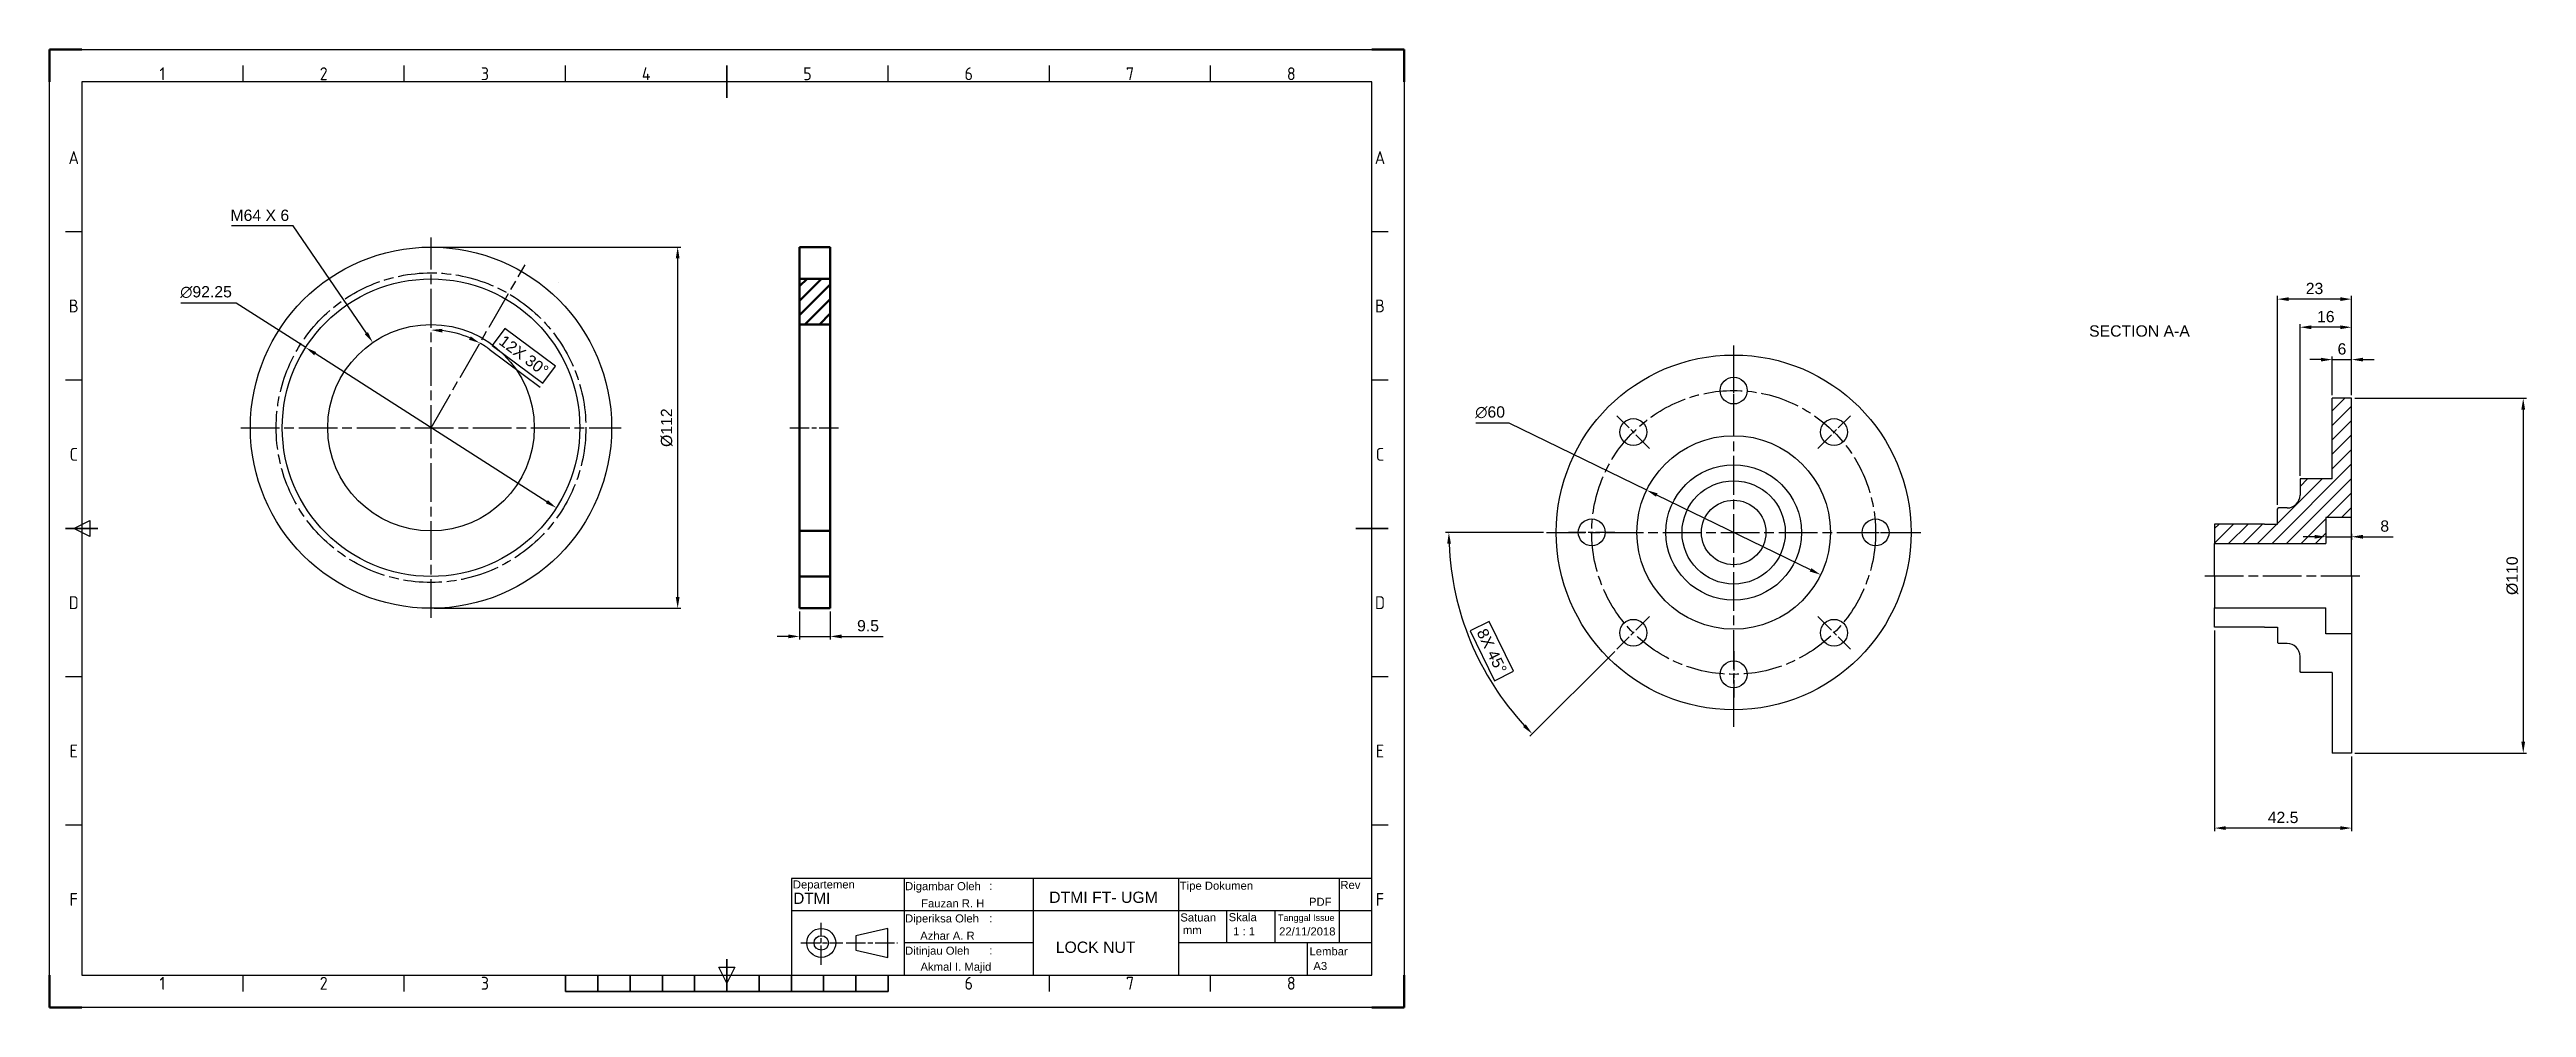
# Model space of a CAD drawing. Header units: millimetres. Extents: x 0 to 768, y 0 to 297.
import ezdxf
from ezdxf.enums import TextEntityAlignment as Align

# ---------------------------------------------------------------- set-up
doc = ezdxf.new("R2010")
doc.units = ezdxf.units.MM
doc.linetypes.add('AM_ISO08W050', pattern=[18, 12, -1.5, 3, -1.5])
doc.linetypes.add('AM_ISO08W050x2', pattern=[9, 6, -0.75, 1.5, -0.75])
for name, color, linetype, lineweight in [('AM_0', 7, 'Continuous', 50), ('AM_5', 3, 'Continuous', 25), ('AM_6', 2, 'Continuous', 35), ('AM_7', 4, 'AM_ISO08W050', 25), ('AM_BOR', 7, 'Continuous', 50)]:
    doc.layers.add(name, color=color, linetype=linetype, lineweight=lineweight)
doc.styles.add('ACISOTS', font='isocp.shx')
doc.styles.get("Standard").update_dxf_attribs({"font": 'arial.ttf'})
doc.dimstyles.new('AM_ISO$0', dxfattribs={"dimtxt": 3.5, "dimasz": 3.5, "dimexe": 1, "dimexo": 1, "dimgap": 1.5, "dimtad": 1, "dimdsep": 46, "dimtxsty": 'Standard', "dimcen": 0, "dimclrd": 256, "dimclre": 256, "dimclrt": 2, "dimadec": 0, "dimazin": 2, "dimtp": 0.1, "dimtm": 0.1, "dimtfac": 0.71, "dimtdec": 3, "dimtmove": 0, "dimatfit": 3, "dimfxl": 1, "dimlwd": -1, "dimlwe": -1, "dimarcsym": 1})
doc.dimstyles.new('AM_ISO$2', dxfattribs={"dimtxt": 3.5, "dimasz": 3.5, "dimexe": 1, "dimexo": 1, "dimgap": 1.5, "dimtad": 1, "dimdsep": 46, "dimtxsty": 'Standard', "dimcen": 0, "dimclrd": 256, "dimclre": 256, "dimclrt": 2, "dimadec": 0, "dimazin": 2, "dimtp": 0.1, "dimtm": 0.1, "dimtfac": 0.71, "dimtdec": 3, "dimtmove": 0, "dimatfit": 3, "dimfxl": 1, "dimlwd": -1, "dimlwe": -1, "dimarcsym": 1})
doc.dimstyles.new('AM_ISO$3', dxfattribs={"dimtxt": 3.5, "dimasz": 3.5, "dimexe": 1, "dimexo": 1, "dimgap": 1.5, "dimtad": 1, "dimtoh": 1, "dimdsep": 46, "dimtxsty": 'Standard', "dimcen": 0, "dimclrd": 256, "dimclre": 256, "dimclrt": 2, "dimadec": 0, "dimazin": 2, "dimtp": 0.1, "dimtm": 0.1, "dimtfac": 0.71, "dimtdec": 3, "dimtofl": 0, "dimtmove": 0, "dimatfit": 0, "dimfxl": 1, "dimlwd": -1, "dimlwe": -1, "dimarcsym": 1})
doc.dimstyles.new('AM_ISO$4', dxfattribs={"dimtxt": 3.5, "dimasz": 3.5, "dimexe": 1, "dimexo": 1, "dimgap": 1.5, "dimtad": 1, "dimtoh": 1, "dimdsep": 46, "dimtxsty": 'Standard', "dimcen": 0, "dimclrd": 256, "dimclre": 256, "dimclrt": 2, "dimadec": 0, "dimazin": 2, "dimtp": 0.1, "dimtm": 0.1, "dimtfac": 0.71, "dimtdec": 3, "dimtofl": 0, "dimtmove": 0, "dimatfit": 0, "dimfxl": 1, "dimlwd": -1, "dimlwe": -1, "dimarcsym": 1})

# ---------------------------------------------------------------- blocks, each defined once
blk = doc.blocks.new('ISO_A3')
for p, q in [((410, 287), (10, 287)), ((10, 287), (10, 10)), ((410, 10), (410, 287)), ((10, 10), (410, 10))]:
    blk.add_line(p, q)
at = {"layer": 'AM_BOR'}
for p, q in [((10, 297), (0, 297)), ((0, 297), (0, 287)), ((420, 297), (410, 297)), ((420, 287), (420, 297)), ((0, 0), (0, 10)), ((420, 0), (420, 10)), ((0, 0), (10, 0)), ((420, 0), (410, 0))]:
    blk.add_line(p, q, dxfattribs=at)
at = {"layer": 'AM_BOR', "color": 1, "lineweight": 25}
for p, q in [((0, 297), (420, 297)), ((0, 0), (0, 297)), ((60, 287), (60, 292)), ((110, 287), (110, 292)), ((160, 287), (160, 292)), ((260, 287), (260, 292)), ((310, 287), (310, 292)), ((360, 287), (360, 292)), ((420, 297), (420, 0)), ((10, 240.5), (5, 240.5)), ((415, 240.5), (410, 240.5)), ((10, 194.5), (5, 194.5)), ((415, 194.5), (410, 194.5)), ((7.5, 148.5), (12.5, 151)), ((12.5, 146), (7.5, 148.5)), ((12.5, 151), (12.5, 146)), ((10, 102.5), (5, 102.5)), ((415, 102.5), (410, 102.5)), ((10, 56.5), (5, 56.5)), ((415, 56.5), (410, 56.5)), ((60, 5), (60, 10)), ((110, 5), (110, 10)), ((210, 7.5), (207.5, 12.5)), ((207.5, 12.5), (212.5, 12.5)), ((212.5, 12.5), (210, 7.5)), ((310, 5), (310, 10)), ((360, 5), (360, 10)), ((420, 0), (0, 0))]:
    blk.add_line(p, q, dxfattribs=at)
at = {"layer": 'AM_BOR', "color": 2, "lineweight": 35}
for p, q in [((210, 282), (210, 292)), ((5, 148.5), (15, 148.5)), ((405, 148.5), (415, 148.5)), ((160, 5), (160, 10)), ((170, 5), (170, 10)), ((180, 5), (180, 10)), ((190, 5), (190, 10)), ((200, 5), (200, 10)), ((210, 5), (210, 15)), ((220, 5), (220, 10)), ((230, 5), (230, 10)), ((240, 5), (240, 10)), ((250, 5), (250, 10)), ((260, 5), (260, 10)), ((160, 5), (260, 5))]:
    blk.add_line(p, q, dxfattribs=at)
at = {"layer": 'AM_BOR', "color": 1, "lineweight": 25, "style": 'ACISOTS'}
for s, p in [('1', (35, 289.5)), ('2', (85, 289.5)), ('3', (135, 289.5)), ('4', (185, 289.5)), ('5', (235, 289.5)), ('6', (285, 289.5)), ('7', (335, 289.5)), ('8', (385, 289.5)), ('A', (7.5, 263.5)), ('A', (412.5, 263.5)), ('B', (7.5, 217.5)), ('B', (412.5, 217.5)), ('C', (7.5, 171.5)), ('C', (412.5, 171.5)), ('D', (7.5, 125.5)), ('D', (412.5, 125.5)), ('E', (7.5, 79.5)), ('E', (412.5, 79.5)), ('F', (7.5, 33.5)), ('F', (412.5, 33.5)), ('1', (35, 7.5)), ('2', (85, 7.5)), ('3', (135, 7.5)), ('6', (285, 7.5)), ('7', (335, 7.5)), ('8', (385, 7.5))]:
    blk.add_text(s, height=4, dxfattribs=at).set_placement(p, align=Align.MIDDLE)
blk = doc.blocks.new('*D36')
at = {"layer": 'AM_5', "linetype": 'ByBlock', "transparency": 16777216}
for p, q in [((714.76, 188.86), (767.97, 188.86)), ((766.97, 185.36), (766.97, 82.36)), ((714.76, 78.86), (767.97, 78.86))]:
    blk.add_line(p, q, dxfattribs=at)
at = {"layer": 'AM_5', "transparency": 16777216}
for points in [[(766.39, 185.36), (767.55, 185.36), (766.97, 188.86)], [(766.39, 82.36), (767.55, 82.36), (766.97, 78.86)]]:
    blk.add_solid(points, dxfattribs=at)
at = {"layer": 'Defpoints', "color": 0, "transparency": 16777216}
for p in [(713.76, 188.86), (713.76, 78.86), (766.97, 78.86)]:
    blk.add_point(p, dxfattribs=at)
at = {"layer": 'AM_5', "color": 2, "transparency": 16777216, "insert": (763.59, 133.86), "char_height": 3.5, "attachment_point": 5, "rotation": 90}
blk.add_mtext('%%C110', dxfattribs=at)
blk = doc.blocks.new('*D37')
at = {"layer": 'AM_5', "linetype": 'ByBlock', "transparency": 16777216}
for p, q in [((704.26, 200.86), (700.76, 200.86)), ((707.76, 189.86), (707.76, 201.86)), ((707.76, 200.86), (713.76, 200.86)), ((713.76, 189.86), (713.76, 201.86)), ((717.26, 200.86), (720.76, 200.86))]:
    blk.add_line(p, q, dxfattribs=at)
at = {"layer": 'AM_5', "transparency": 16777216}
for points in [[(704.26, 201.44), (704.26, 200.28), (707.76, 200.86)], [(717.26, 201.44), (717.26, 200.28), (713.76, 200.86)]]:
    blk.add_solid(points, dxfattribs=at)
at = {"layer": 'Defpoints', "color": 0, "transparency": 16777216}
for p in [(713.76, 200.86), (707.76, 188.86), (713.76, 188.86)]:
    blk.add_point(p, dxfattribs=at)
at = {"layer": 'AM_5', "color": 2, "transparency": 16777216, "insert": (710.76, 204.15), "char_height": 3.5, "attachment_point": 5}
blk.add_mtext('6', dxfattribs=at)
blk = doc.blocks.new('*D39')
at = {"layer": 'AM_5', "linetype": 'ByBlock', "transparency": 16777216}
for p, q in [((697.76, 164.86), (697.76, 211.9)), ((710.26, 210.9), (701.26, 210.9)), ((713.76, 189.86), (713.76, 211.9))]:
    blk.add_line(p, q, dxfattribs=at)
at = {"layer": 'AM_5', "transparency": 16777216}
for points in [[(701.26, 211.48), (701.26, 210.31), (697.76, 210.9)], [(710.26, 211.48), (710.26, 210.31), (713.76, 210.9)]]:
    blk.add_solid(points, dxfattribs=at)
at = {"layer": 'Defpoints', "color": 0, "transparency": 16777216}
for p in [(697.76, 210.9), (713.76, 188.86), (697.76, 163.86)]:
    blk.add_point(p, dxfattribs=at)
at = {"layer": 'AM_5', "color": 2, "transparency": 16777216, "insert": (705.76, 214.18), "char_height": 3.5, "attachment_point": 5}
blk.add_mtext('16', dxfattribs=at)
blk = doc.blocks.new('*D40')
at = {"layer": 'AM_5', "linetype": 'ByBlock', "transparency": 16777216}
for p, q in [((690.76, 155.86), (690.76, 220.61)), ((710.26, 219.61), (694.26, 219.61)), ((713.76, 189.86), (713.76, 220.61))]:
    blk.add_line(p, q, dxfattribs=at)
at = {"layer": 'AM_5', "transparency": 16777216}
for points in [[(694.26, 220.2), (694.26, 219.03), (690.76, 219.61)], [(710.26, 220.2), (710.26, 219.03), (713.76, 219.61)]]:
    blk.add_solid(points, dxfattribs=at)
at = {"layer": 'Defpoints', "color": 0, "transparency": 16777216}
for p in [(690.76, 219.61), (713.76, 188.86), (690.76, 154.86)]:
    blk.add_point(p, dxfattribs=at)
at = {"layer": 'AM_5', "color": 2, "transparency": 16777216, "insert": (702.26, 222.9), "char_height": 3.5, "attachment_point": 5}
blk.add_mtext('23', dxfattribs=at)
blk = doc.blocks.new('*D41')
at = {"layer": 'AM_5', "linetype": 'ByBlock', "transparency": 16777216}
for p, q in [((671.26, 116.86), (671.26, 54.62)), ((713.76, 77.86), (713.76, 54.62)), ((710.26, 55.62), (674.76, 55.62))]:
    blk.add_line(p, q, dxfattribs=at)
at = {"layer": 'AM_5', "transparency": 16777216}
for points in [[(674.76, 56.2), (674.76, 55.03), (671.26, 55.62)], [(710.26, 56.2), (710.26, 55.03), (713.76, 55.62)]]:
    blk.add_solid(points, dxfattribs=at)
at = {"layer": 'Defpoints', "color": 0, "transparency": 16777216}
for p in [(671.26, 117.86), (713.76, 78.86), (671.26, 55.62)]:
    blk.add_point(p, dxfattribs=at)
at = {"layer": 'AM_5', "color": 2, "transparency": 16777216, "insert": (692.51, 58.9), "char_height": 3.5, "attachment_point": 5}
blk.add_mtext('42.5', dxfattribs=at)
blk = doc.blocks.new('*D50')
at = {"layer": 'AM_5', "linetype": 'ByBlock', "transparency": 16777216}
for p, q in [((452.55, 181.14), (442.24, 181.14)), ((495.19, 160.4), (452.55, 181.14)), ((546, 135.69), (498.33, 158.87))]:
    blk.add_line(p, q, dxfattribs=at)
at = {"layer": 'AM_5', "transparency": 16777216}
for points in [[(498.59, 159.39), (498.08, 158.35), (495.19, 160.4)], [(546.25, 136.21), (545.74, 135.16), (549.14, 134.16)]]:
    blk.add_solid(points, dxfattribs=at)
at = {"layer": 'Defpoints', "color": 0, "transparency": 16777216}
for p in [(495.19, 160.4), (549.14, 134.16)]:
    blk.add_point(p, dxfattribs=at)
at = {"layer": 'AM_5', "color": 2, "transparency": 16777216, "insert": (446.65, 184.52), "char_height": 3.5, "attachment_point": 5}
blk.add_mtext('∅60', dxfattribs=at)
blk = doc.blocks.new('*D51')
at = {"layer": 'AM_5', "linetype": 'ByBlock', "transparency": 16777216}
for p, q in [((463.17, 147.28), (432.86, 147.28)), ((485.28, 110.39), (459.01, 84.13))]:
    blk.add_line(p, q, dxfattribs=at)
at = {"layer": 'AM_5', "transparency": 16777216}
for p, q in [((446.34, 119.67), (440.44, 116.77)), ((440.44, 116.77), (448.02, 101.32)), ((453.92, 104.22), (446.34, 119.67)), ((448.02, 101.32), (453.92, 104.22))]:
    blk.add_line(p, q, dxfattribs=at)
at = {"layer": 'AM_5', "linetype": 'ByBlock', "transparency": 16777216}
blk.add_arc((522.17, 147.28), 88.31, 182.271, 222.729, dxfattribs=at)
at = {"layer": 'AM_5', "transparency": 16777216}
for points in [[(433.34, 143.77), (434.51, 143.79), (433.86, 147.28)], [(457.72, 87.76), (456.88, 86.96), (459.72, 84.84)]]:
    blk.add_solid(points, dxfattribs=at)
at = {"layer": 'Defpoints', "color": 0, "transparency": 16777216}
for p in [(464.17, 147.28), (580.17, 147.28), (436.87, 124.42), (496.12, 121.23), (485.98, 111.1)]:
    blk.add_point(p, dxfattribs=at)
at = {"layer": 'AM_5', "color": 2, "transparency": 16777216, "insert": (447.18, 110.49), "char_height": 3.5, "attachment_point": 5, "rotation": 296.13125}
blk.add_mtext('8X 45°', dxfattribs=at)
blk = doc.blocks.new('*D54')
at = {"layer": 'AM_5', "linetype": 'ByBlock', "transparency": 16777216}
for p, q in [((702.26, 145.94), (698.76, 145.94)), ((705.76, 146.86), (705.76, 144.94)), ((705.76, 145.94), (713.76, 145.94)), ((713.76, 146.86), (713.76, 144.94)), ((717.26, 145.94), (726.67, 145.94))]:
    blk.add_line(p, q, dxfattribs=at)
at = {"layer": 'AM_5', "transparency": 16777216}
for points in [[(702.26, 146.53), (702.26, 145.36), (705.76, 145.94)], [(717.26, 146.53), (717.26, 145.36), (713.76, 145.94)]]:
    blk.add_solid(points, dxfattribs=at)
at = {"layer": 'Defpoints', "color": 0, "transparency": 16777216}
for p in [(705.76, 147.86), (713.76, 147.86), (713.76, 145.94)]:
    blk.add_point(p, dxfattribs=at)
at = {"layer": 'AM_5', "color": 2, "transparency": 16777216, "insert": (724.02, 149.23), "char_height": 3.5, "attachment_point": 5}
blk.add_mtext('8', dxfattribs=at)
blk = doc.blocks.new('*D57')
at = {"layer": 'AM_5', "linetype": 'ByBlock', "transparency": 16777216}
for p, q in [((119.28, 235.76), (195.75, 235.76)), ((194.75, 232.26), (194.75, 127.26)), ((119.28, 123.76), (195.75, 123.76))]:
    blk.add_line(p, q, dxfattribs=at)
at = {"layer": 'AM_5', "transparency": 16777216}
for points in [[(194.16, 232.26), (195.33, 232.26), (194.75, 235.76)], [(194.16, 127.26), (195.33, 127.26), (194.75, 123.76)]]:
    blk.add_solid(points, dxfattribs=at)
at = {"layer": 'Defpoints', "color": 0, "transparency": 16777216}
for p in [(118.28, 235.76), (118.28, 123.76), (194.75, 123.76)]:
    blk.add_point(p, dxfattribs=at)
at = {"layer": 'AM_5', "color": 2, "transparency": 16777216, "insert": (191.36, 179.76), "char_height": 3.5, "attachment_point": 5, "rotation": 90}
blk.add_mtext('%%C112', dxfattribs=at)
blk = doc.blocks.new('*D58')
at = {"layer": 'AM_5', "transparency": 16777216}
for p, q in [((141.16, 210.55), (137.24, 205.27)), ((156.89, 198.86), (141.16, 210.55)), ((137.24, 205.27), (152.96, 193.58)), ((152.96, 193.58), (156.89, 198.86))]:
    blk.add_line(p, q, dxfattribs=at)
at = {"layer": 'AM_5', "linetype": 'ByBlock', "transparency": 16777216}
blk.add_line((136.34, 204.06), (152.07, 192.37), dxfattribs=at)
for start, end in [(66.62492, 83.37508), (53.37508, 60)]:
    blk.add_arc((118.28, 179.76), 30.29, start, end, dxfattribs=at)
at = {"layer": 'AM_5', "transparency": 16777216}
for points in [[(121.74, 209.26), (121.8, 210.42), (118.28, 210.04)], [(130.55, 208.08), (130.03, 207.04), (133.42, 205.99)]]:
    blk.add_solid(points, dxfattribs=at)
at = {"layer": 'Defpoints', "color": 0, "transparency": 16777216}
for p in [(118.28, 238.76), (147.43, 230.25), (123.53, 209.58), (118.28, 179.76), (118.28, 120.76)]:
    blk.add_point(p, dxfattribs=at)
at = {"layer": 'AM_5', "color": 2, "transparency": 16777216, "insert": (147.06, 202.06), "char_height": 3.5, "attachment_point": 5, "rotation": 323.37508}
blk.add_mtext('12X 30°', dxfattribs=at)
blk = doc.blocks.new('*D59')
at = {"layer": 'AM_5', "linetype": 'ByBlock', "transparency": 16777216}
for p, q in [((75.51, 242.3), (56.39, 242.3)), ((98.24, 209.06), (75.51, 242.3))]:
    blk.add_line(p, q, dxfattribs=at)
at = {"layer": 'AM_5', "transparency": 16777216}
blk.add_solid([(98.72, 209.39), (97.76, 208.73), (100.21, 206.17)], dxfattribs=at)
at = {"layer": 'Defpoints', "color": 0, "transparency": 16777216}
for p in [(100.21, 206.17), (118.28, 179.76)]:
    blk.add_point(p, dxfattribs=at)
at = {"layer": 'AM_5', "color": 2, "transparency": 16777216, "insert": (65.2, 245.59), "char_height": 3.5, "attachment_point": 5}
blk.add_mtext('M64 X 6', dxfattribs=at)
blk = doc.blocks.new('*D60')
at = {"layer": 'AM_5', "linetype": 'ByBlock', "transparency": 16777216}
for p, q in [((232.57, 122.76), (232.57, 114.04)), ((242.07, 122.76), (242.07, 114.04)), ((229.07, 115.04), (225.57, 115.04)), ((232.57, 115.04), (242.07, 115.04)), ((245.57, 115.04), (258.47, 115.04))]:
    blk.add_line(p, q, dxfattribs=at)
at = {"layer": 'AM_5', "transparency": 16777216}
for points in [[(229.07, 115.63), (229.07, 114.46), (232.57, 115.04)], [(245.57, 115.63), (245.57, 114.46), (242.07, 115.04)]]:
    blk.add_solid(points, dxfattribs=at)
at = {"layer": 'Defpoints', "color": 0, "transparency": 16777216}
for p in [(232.57, 123.76), (242.07, 123.76), (242.07, 115.04)]:
    blk.add_point(p, dxfattribs=at)
at = {"layer": 'AM_5', "color": 2, "transparency": 16777216, "insert": (253.77, 118.33), "char_height": 3.5, "attachment_point": 5}
blk.add_mtext('9.5', dxfattribs=at)
blk = doc.blocks.new('*D62')
at = {"layer": 'AM_5', "linetype": 'ByBlock', "transparency": 16777216}
for p, q in [((57.84, 218.4), (40.69, 218.4)), ((79.42, 204.61), (57.84, 218.4)), ((154.19, 156.79), (82.36, 202.72))]:
    blk.add_line(p, q, dxfattribs=at)
at = {"layer": 'AM_5', "transparency": 16777216}
for points in [[(82.68, 203.21), (82.05, 202.23), (79.42, 204.61)], [(154.5, 157.28), (153.87, 156.3), (157.13, 154.91)]]:
    blk.add_solid(points, dxfattribs=at)
at = {"layer": 'Defpoints', "color": 0, "transparency": 16777216}
for p in [(79.42, 204.61), (157.13, 154.91)]:
    blk.add_point(p, dxfattribs=at)
at = {"layer": 'AM_5', "color": 2, "transparency": 16777216, "insert": (48.52, 221.79), "char_height": 3.5, "attachment_point": 5}
blk.add_mtext('∅92.25', dxfattribs=at)

msp = doc.modelspace()

# ---------------------------------------------------------------- hatches: boundary and pattern name
h = msp.add_hatch()
h.set_pattern_fill('ANSI31', color=256)
h.set_pattern_definition([(45, (389.9755, -51.9948), (-2.245064, 2.245064), [])])
h.paths.add_polyline_path([(697.76, 163.861), (697.76, 158.861, -0.4142136), (693.76, 154.861), (691.06, 154.861), (690.76, 154.561), (690.76, 149.861), (686.76, 149.861), (671.26, 149.861), (671.26, 143.861), (705.76, 143.861), (705.76, 151.861), (713.76, 151.861), (713.76, 188.861), (707.76, 188.861), (707.76, 163.861)])
at = {"layer": 'AM_0'}
h = msp.add_hatch(dxfattribs=at)
h.set_pattern_fill('ANSI31', color=256)
h.paths.add_polyline_path([(242.072, 225.882), (232.572, 225.882), (232.572, 211.757), (242.072, 211.757)])

# ---------------------------------------------------------------- linework, layer by layer
for p, q in [((713.76, 188.861), (707.76, 188.861)), ((707.76, 163.861), (707.76, 188.861)), ((713.76, 133.861), (713.76, 188.861)), ((707.76, 163.861), (697.76, 163.861)), ((697.76, 163.861), (697.76, 158.861)), ((691.06, 154.861), (690.76, 154.561)), ((690.76, 149.861), (690.76, 154.561)), ((693.76, 154.861), (691.06, 154.861)), ((686.76, 149.861), (671.26, 149.861)), ((671.26, 149.861), (671.26, 143.861)), ((686.76, 149.861), (690.76, 149.861)), ((713.76, 151.861), (705.76, 151.861)), ((705.76, 151.861), (705.76, 143.861)), ((713.76, 133.861), (713.76, 151.861)), ((671.26, 133.861), (671.26, 143.861)), ((671.26, 143.861), (705.76, 143.861)), ((671.26, 133.861), (671.26, 123.861)), ((713.76, 133.861), (713.76, 78.861)), ((671.26, 117.861), (671.26, 123.861)), ((671.26, 123.861), (705.76, 123.861)), ((705.76, 115.861), (705.76, 123.861)), ((686.76, 117.861), (671.26, 117.861)), ((686.76, 117.861), (690.76, 117.861)), ((690.76, 117.861), (690.76, 113.161)), ((713.76, 115.861), (705.76, 115.861)), ((691.06, 112.861), (690.76, 113.161)), ((693.76, 112.861), (691.06, 112.861)), ((697.76, 104.161), (697.76, 108.861)), ((698.06, 103.861), (697.76, 104.161)), ((707.76, 103.861), (698.06, 103.861)), ((707.76, 103.861), (707.76, 78.861)), ((713.76, 78.861), (707.76, 78.861)), ((410, 40), (230, 40)), ((230, 40), (230, 10)), ((265, 40), (265, 10)), ((305, 40), (305, 10)), ((350, 40), (350, 10)), ((400, 20), (400, 40)), ((410, 10), (410, 40)), ((410, 30), (230, 30)), ((259.894, 24.5), (249.996, 22.25)), ((259.894, 15.5), (259.894, 24.5)), ((365, 20), (365, 30)), ((380, 20), (380, 30)), ((249.996, 22.25), (249.996, 17.75)), ((249.996, 17.75), (259.894, 15.5)), ((305, 20), (265, 20)), ((410, 20), (350, 20)), ((390, 10), (390, 20)), ((230, 10), (410, 10))]:
    msp.add_line(p, q)
for centre, radius in [((118.275, 179.757), 56), ((118.275, 179.757), 46.125), ((118.275, 179.757), 32), ((522.165, 147.28), 55), ((522.165, 191.28), 4.167), ((491.052, 178.392), 4.167), ((522.165, 147.28), 30), ((553.278, 178.392), 4.167), ((522.165, 147.28), 21), ((522.165, 147.28), 16), ((522.165, 147.28), 10), ((478.165, 147.28), 4.167), ((566.165, 147.28), 4.167), ((491.052, 116.167), 4.167), ((553.278, 116.167), 4.167), ((522.165, 103.28), 4.167), ((239.279, 20), 4.5), ((239.279, 20), 2.25)]:
    msp.add_circle(centre, radius)
for centre, start, end in [((693.76, 158.861), 270, 360), ((693.76, 108.861), 0, 90)]:
    msp.add_arc(centre, 4, start, end)
for p, q in [((232.572, 235.757), (232.572, 123.757)), ((242.072, 235.757), (232.572, 235.757)), ((242.072, 123.757), (242.072, 235.757)), ((232.572, 225.882), (242.072, 225.882)), ((232.572, 211.757), (242.072, 211.757)), ((232.572, 147.757), (242.072, 147.757)), ((232.572, 133.632), (242.072, 133.632)), ((232.572, 123.757), (242.072, 123.757))]:
    msp.add_line(p, q, dxfattribs=at)
at = {"layer": 'AM_7'}
for p, q in [((118.275, 120.757), (118.275, 238.757)), ((118.275, 179.757), (147.426, 230.247)), ((157.846, 224.859), (157.846, 224.859)), ((522.165, 86.982), (522.165, 205.28)), ((59.275, 179.757), (177.275, 179.757)), ((464.165, 147.28), (580.165, 147.28)), ((668.26, 133.861), (716.76, 133.861))]:
    msp.add_line(p, q, dxfattribs=at)
at = {"layer": 'AM_7', "linetype": 'AM_ISO08W050x2'}
for p, q in [((522.165, 184.113), (522.165, 198.447)), ((229.572, 179.757), (245.072, 179.757)), ((496.12, 173.324), (485.985, 183.46)), ((548.21, 173.324), (558.346, 183.46)), ((485.332, 147.28), (470.998, 147.28)), ((558.998, 147.28), (573.332, 147.28)), ((496.12, 121.235), (485.985, 111.099)), ((548.21, 121.235), (558.346, 111.099)), ((522.165, 110.447), (522.165, 96.113)), ((239.279, 13.195), (239.279, 26.268)), ((232.929, 20), (245.926, 20)), ((246.996, 20), (262.894, 20))]:
    msp.add_line(p, q, dxfattribs=at)
at = {"layer": 'AM_7'}
for centre, radius in [((118.275, 179.757), 48), ((522.165, 147.28), 44)]:
    msp.add_circle(centre, radius, dxfattribs=at)

# ---------------------------------------------------------------- block references
at = {"lineweight": 0}
msp.add_blockref('ISO_A3', (0, 0), dxfattribs=at)

# ---------------------------------------------------------------- texts
for s, height, p in [('SECTION A-A', 3.5, (632.368, 207.989)), ('Departemen', 2.5, (230.466, 36.887)), ('Digambar Oleh', 2.5, (265.259, 36.357)), ('Tipe Dokumen', 2.5, (350.445, 36.507)), ('Rev', 2.5, (400.23, 36.732)), ('Fauzan R. H', 2.5, (270.235, 31.029)), (':', 2.5, (291.341, 36.422)), ('PDF', 2.5, (390.504, 31.518)), ('Diperiksa Oleh', 2.5, (265.259, 26.357)), ('Azhar A. R', 2.5, (269.956, 20.999)), (':', 2.5, (291.341, 26.422)), ('Satuan', 2.5, (350.598, 26.656)), ('mm', 2.5, (351.4, 22.762)), ('Skala', 2.5, (365.577, 26.743)), ('1 : 1', 2.5, (366.966, 22.366)), ('Tanggal Issue', 2, (380.879, 26.826)), ('22/11/2018', 2.5, (381.235, 22.329)), ('Ditinjau Oleh', 2.5, (265.259, 16.357)), (':', 2.5, (291.341, 16.422)), ('Lembar', 2.5, (390.66, 16.15)), ('Akmal I. Majid', 2.5, (270.056, 11.379))]:
    msp.add_text(s, height=height).set_placement(p)
at = {"insert": (230.633, 35.592), "char_height": 3.5, "attachment_point": 1}
msp.add_mtext_dynamic_manual_height_columns('{\\fMicrosoft PhagsPa|b0|i0|c0|p34;DTMI}', width=18.81331, gutter_width=17.5, heights=[0], dxfattribs=at)
at = {"layer": 'AM_6', "color": 7, "lineweight": 50, "char_height": 3.5, "attachment_point": 1}
for s, insert in [('DTMI FT- UGM', (309.944, 35.915)), ('LOCK NUT', (311.981, 20.427))]:
    msp.add_mtext_dynamic_manual_height_columns(s, width=54.18518, gutter_width=25, heights=[0], dxfattribs=dict(at, insert=insert))
at = {"layer": 'AM_6', "insert": (391.856, 14.114), "char_height": 2.5, "width": 6.88302, "attachment_point": 1}
msp.add_mtext('A3', dxfattribs=at)

# ---------------------------------------------------------------- dimensions: what is measured, and where the dimension line sits
at = {"layer": 'AM_5'}
dim = msp.add_radius_dim(center=(118.275, 179.757), mpoint=(100.214, 206.172), text='M64 X 6', dimstyle='AM_ISO$4', override={"dimpost": ''}, dxfattribs=at)
dim.commit()
dim.dimension.update_dxf_attribs({"geometry": '*D59', "text_midpoint": (65.2, 242.301), "dimtype": 164})
dim = msp.add_angular_dim_2l(base=(123.535, 209.583), line1=((118.275, 179.757), (147.426, 230.247)), line2=((118.275, 120.757), (118.275, 238.757)), text='12X <>', dimstyle='AM_ISO$2', override={"dimgap": -1.5, "dimpost": ''}, dxfattribs=at)
dim.commit()
dim.dimension.update_dxf_attribs({"geometry": '*D58', "text_midpoint": (147.063, 202.061)})
dim = msp.add_linear_dim(base=(194.747, 123.757), p1=(118.275, 235.757), p2=(118.275, 123.757), angle=90, text='%%C<>', dimstyle='AM_ISO$0', override={"dimpost": ''}, dxfattribs=at)
dim.commit()
dim.dimension.update_dxf_attribs({"geometry": '*D57', "text_midpoint": (191.362, 179.757)})
for p1, p2, picture, middle in [((157.134, 154.907), (79.416, 204.606), '*D62', (48.517, 218.404)), ((549.144, 134.158), (495.187, 160.401), '*D50', (446.648, 181.136))]:
    dim = msp.add_diameter_dim_2p(p1=p1, p2=p2, dimstyle='AM_ISO$3', override={"dimpost": '', "dimtofl": 1, "dimatfit": 2}, dxfattribs=at)
    dim.commit()
    dim.dimension.update_dxf_attribs({"geometry": picture, "text_midpoint": middle, "dimtype": 163})
for base, p1, p2, picture, middle in [((690.76, 219.615), (713.76, 188.861), (690.76, 154.861), '*D40', (702.26, 222.903)), ((697.76, 210.897), (713.76, 188.861), (697.76, 163.861), '*D39', (705.76, 214.184)), ((713.76, 200.861), (707.76, 188.861), (713.76, 188.861), '*D37', (710.76, 204.148))]:
    dim = msp.add_linear_dim(base=base, p1=p1, p2=p2, dimstyle='AM_ISO$0', override={"dimpost": ''}, dxfattribs=at)
    dim.commit()
    dim.dimension.update_dxf_attribs({"geometry": picture, "text_midpoint": middle})
dim = msp.add_linear_dim(base=(766.97, 78.861), p1=(713.76, 188.861), p2=(713.76, 78.861), angle=90, text='%%C<>', dimstyle='AM_ISO$0', dxfattribs=at)
dim.commit()
dim.dimension.update_dxf_attribs({"geometry": '*D36', "text_midpoint": (763.586, 133.861)})
dim = msp.add_angular_dim_2l(base=(436.866, 124.424), line1=((464.165, 147.28), (580.165, 147.28)), line2=((496.12, 121.235), (485.985, 111.099)), text='8X <>', dimstyle='AM_ISO$2', override={"dimgap": -1.5}, dxfattribs=at)
dim.commit()
dim.dimension.update_dxf_attribs({"geometry": '*D51', "text_midpoint": (442.883, 108.386), "dimtype": 162})
dim = msp.add_linear_dim(base=(713.76, 145.942), p1=(705.76, 147.861), p2=(713.76, 147.861), dimstyle='AM_ISO$0', dxfattribs=at)
dim.commit()
dim.dimension.update_dxf_attribs({"geometry": '*D54', "text_midpoint": (724.016, 145.942), "dimtype": 160})
dim = msp.add_linear_dim(base=(242.072, 115.044), p1=(232.572, 123.757), p2=(242.072, 123.757), angle=0, dimstyle='AM_ISO$0', dxfattribs=at)
dim.commit()
dim.dimension.update_dxf_attribs({"geometry": '*D60', "text_midpoint": (253.771, 115.044), "dimtype": 160})
dim = msp.add_linear_dim(base=(671.26, 55.616), p1=(713.76, 78.861), p2=(671.26, 117.861), dimstyle='AM_ISO$0', dxfattribs=at)
dim.commit()
dim.dimension.update_dxf_attribs({"geometry": '*D41', "text_midpoint": (692.51, 58.903)})

doc.saveas('drawing.dxf')
